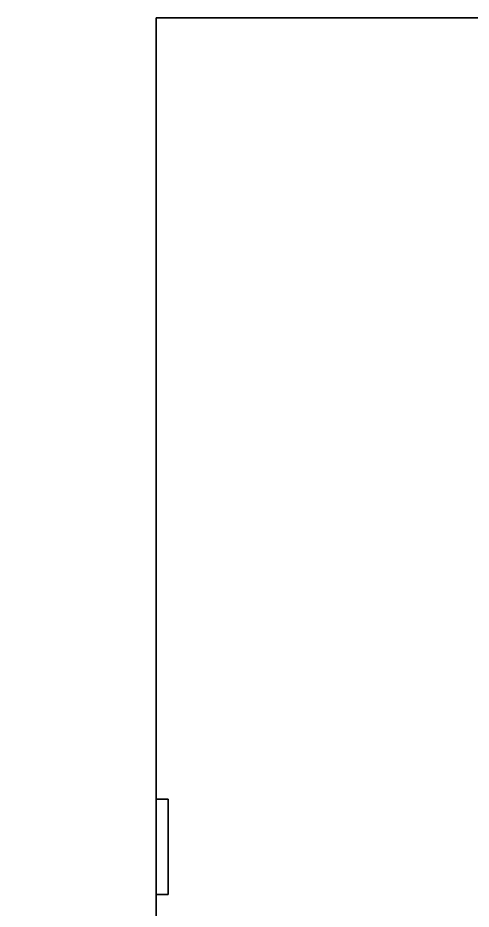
# Model space of a CAD drawing. Header units: inches. Extents: x -1841 to -80, y -100 to 1021.
# Drawn here: x -782.66 to -773.26, y 285.21 to 303.71 of the extents above; entities that cross this region are included whole.
import ezdxf

# ---------------------------------------------------------------- set-up
doc = ezdxf.new("R2010")
doc.units = ezdxf.units.IN
doc.header["$MEASUREMENT"] = 0
doc.layers.add('PDF_Geometry', color=7, linetype='Continuous', true_color=0x777777)

msp = doc.modelspace()

# ---------------------------------------------------------------- linework, layer by layer
at = {"layer": 'PDF_Geometry', "color": 7, "lineweight": 25}
for points in [[(-795.345, 281.955), (-795.345, 263.424), (-779.793, 263.424), (-779.793, 303.712), (-749.019, 303.712), (-779.793, 303.712), (-779.793, 263.424), (-795.345, 263.424)], [(-779.544, 287.497), (-779.544, 285.512), (-779.793, 285.512), (-779.544, 285.512), (-779.544, 287.497), (-779.793, 287.497)], [(-779.544, 287.497), (-779.544, 285.512), (-779.793, 285.512), (-779.544, 285.512), (-779.544, 287.497), (-779.793, 287.497)]]:
    msp.add_lwpolyline(points, close=True, dxfattribs=at)
for points in [[(-779.793, 285.512), (-779.544, 285.512), (-779.544, 287.497), (-779.793, 287.497)], [(-779.793, 287.497), (-779.544, 287.497)], [(-779.544, 287.497), (-779.544, 285.512)], [(-779.793, 287.249), (-779.793, 285.843)], [(-779.544, 285.512), (-779.793, 285.512)]]:
    msp.add_lwpolyline(points, dxfattribs=at)

doc.saveas('drawing.dxf')
